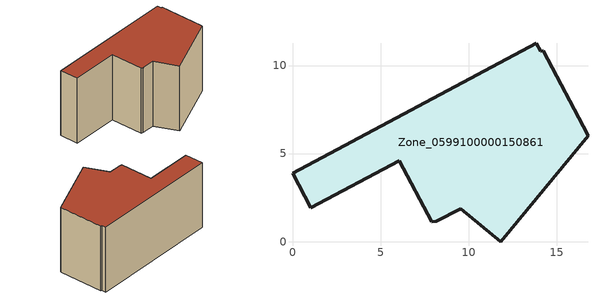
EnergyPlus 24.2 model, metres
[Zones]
Zone_0599100000150861
 floor ground (C_G): 6.07,4.6 1.04,1.93 0,3.89 13.86,11.26 14.11,10.81 14.25,10.84 16.77,6.08 16.78,6 11.82,0 9.55,1.87 8.18,1.16 7.92,1.13 z0
 wall outside (C_F): 16.78,6 16.77,6.08 14.25,10.84 14.11,10.81 13.86,11.26 0,3.89 1.04,1.93 6.07,4.6 7.92,1.13 8.18,1.16 9.55,1.87 11.82,0 16.78,6 z0:8.11
 roof outside (C_R): 7.92,1.13 8.18,1.16 9.55,1.87 11.82,0 16.78,6 16.77,6.08 14.25,10.84 14.11,10.81 13.86,11.26 0,3.89 1.04,1.93 6.07,4.6 z8.11
[BUILDING]
Pand.0599100000150861: North Axis=0; Terrain=City; Loads Convergence Tolerance Value=0.04; Temperature Convergence Tolerance Value=0.4; Solar Distribution=FullExterior; Maximum Number of Warmup Days=25; Minimum Number of Warmup Days=1
[Site:Location]
Rotterdam.The.Hague.AP_ZH_NLD Design_Conditions: Latitude=51.96; Longitude=4.45; Time Zone=1; Elevation=-4.5
[SITE:GROUNDTEMPERATURE:BUILDINGSURFACE]
18, 18, 18, 18, 18, 18, 18, 18, 18, 18, 18, 18
[MATERIAL] Thermal Absorptance=0.9; Solar Absorptance=0.7; Visible Absorptance=0.7
Name | Roughness | Thickness | Conductivity | Density | Specific Heat
G.TI.1975-1991 | MediumSmooth | 0.15 | 0.288461 | 540 | 1210
F.TI.1975-1991 | Rough | 0.3 | 0.230769 | 1920 | 840
R.TI.1975-1991 | MediumRough | 0.2 | 0.153846 | 1500 | 1000
[CONSTRUCTION]
C_G: G.TI.1975-1991
C_F: F.TI.1975-1991
C_R: R.TI.1975-1991
[ZONE]
Zone_0599100000150861: Type=1; Multiplier=1; Ceiling Height=Autocalculate; Volume=Autocalculate; Floor Area=autocalculate; Part of Total Floor Area=Yes
[ZONEINFILTRATION:DESIGNFLOWRATE]
Infil_Zone_0599100000150861: Zone or ZoneList or Space or SpaceList=Zone_0599100000150861; Schedule=AlwaysOn; Design Flow Rate Calculation Method=Flow/Area; Flow Rate per Floor Area=0.003; Constant Term Coefficient=1; Temperature Term Coefficient=0; Velocity Term Coefficient=0; Velocity Squared Term Coefficient=0
[HVACTEMPLATE:ZONE:IDEALLOADSAIRSYSTEM]
Zone_0599100000150861: Maximum Heating Supply Air Temperature=50; Minimum Cooling Supply Air Temperature=13; Maximum Heating Supply Air Humidity Ratio=0.0156; Minimum Cooling Supply Air Humidity Ratio=0.0077; Heating Limit=NoLimit; Cooling Limit=NoLimit; Dehumidification Control Type=ConstantSensibleHeatRatio; Cooling Sensible Heat Ratio=0.7; Dehumidification Setpoint=60; Humidification Control Type=None; Humidification Setpoint=30; Outdoor Air Method=None; Outdoor Air Flow Rate per Person=0.00944; Outdoor Air Flow Rate per Zone Floor Area=0; Outdoor Air Flow Rate per Zone=0; Demand Controlled Ventilation Type=None; Outdoor Air Economizer Type=NoEconomizer; Heat Recovery Type=None; Sensible Heat Recovery Effectiveness=0.7; Latent Heat Recovery Effectiveness=0.65
[ZONECONTROL:THERMOSTAT]
ThermostatControl_Zone_0599100000150861: Zone or ZoneList=Zone_0599100000150861; Control Type Schedule=DualSetpointControlType; Control 1=Thermostat_Zone_0599100000150861; Temperature Difference Between Cutout And Setpoint=0
[THERMOSTATSETPOINT:DUALSETPOINT]
Thermostat_Zone_0599100000150861: Heating Setpoint Temperature Schedule=HeatingSetpoint_Zone_0599100000150861; Cooling Setpoint Temperature Schedule=CoolingSetpoint_Zone_0599100000150861
[SCHEDULE:COMPACT]
HeatingSetpoint_Zone_0599100000150861: Through: 12/31, For: AllDays, Until: 24:00, 21
CoolingSetpoint_Zone_0599100000150861: Through: 12/31, For: AllDays, Until: 24:00, 24
DualSetpointControlType: Through: 12/31, For: AllDays, Until: 24:00, 4
AlwaysOn: Through: 12/31, For: AllDays, Until: 24:00, 1
